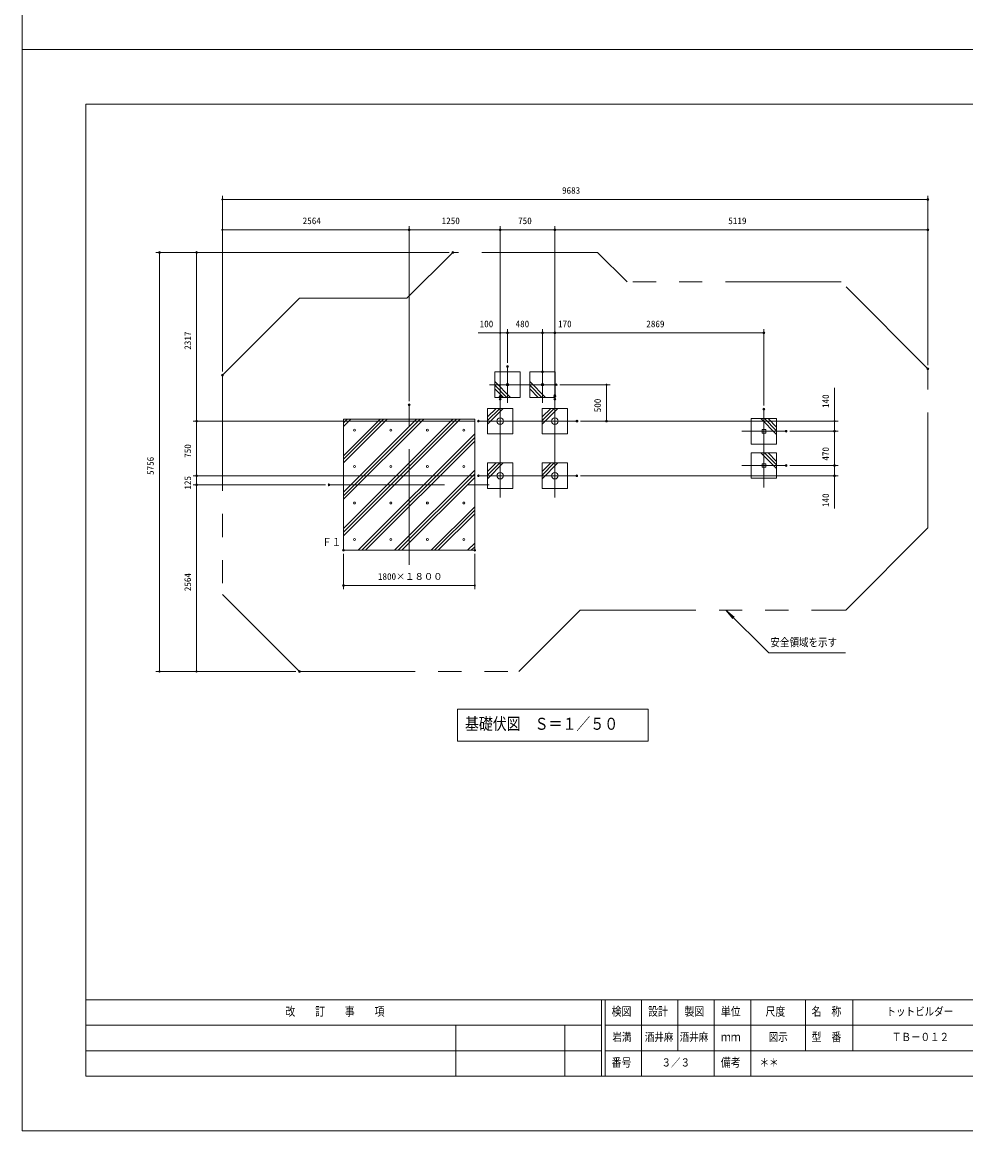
# Model space of a CAD drawing. Units: millimetres on the paper, scale 1:50. Extents: x 0 to 420, y -297 to 594.
# Drawn here: x 0 to 259, y -297 to 7.5 of the extents above; entities that cross this region are included whole.
import ezdxf
from ezdxf.enums import TextEntityAlignment as Align

# ---------------------------------------------------------------- set-up
doc = ezdxf.new("R2010")
doc.units = ezdxf.units.MM
doc.header["$PDMODE"] = 32
doc.header["$PDSIZE"] = 0.5
doc.linetypes.add('USER2', pattern=[50.8, 31.75, -6.35, 6.35, -6.35])
doc.linetypes.add('USER3', pattern=[63.5, 31.75, -6.35, 6.35, -6.35, 6.35, -6.35])
doc.layers.add('DEFPOINTS_3', color=7, linetype='Continuous', lineweight=9)
doc.layers.add('LY_1', color=7, linetype='Continuous', lineweight=18)
doc.styles.add('ＭＳ ゴシック', font='')
doc.styles.get('ＭＳ ゴシック').set_extended_font_data('MS Gothic')

# ---------------------------------------------------------------- blocks, each defined once
blk = doc.blocks.new('-004-_DOTSMALL')
at = {"color": 7, "linetype": 'Continuous', "lineweight": 9}
blk.add_circle((0, 0), 0.0625, dxfattribs=at)
blk.add_circle((0, 0), 0.0625, dxfattribs=at)

msp = doc.modelspace()

# ---------------------------------------------------------------- linework, layer by layer
at = {"layer": 'DEFPOINTS_3'}
for p, q in [((0, 297), (0, 0)), ((0, 0), (420, 0)), ((420, 0), (0, 0)), ((0, 0), (0, -297)), ((0, -297), (420, -297))]:
    msp.add_line(p, q, dxfattribs=at)
at = {"layer": 'LY_1', "lineweight": 9}
for p, q in [((17.5, -15), (17.5, -282)), ((402.5, -15), (17.5, -15)), ((136.722, -88.563), (129.722, -88.563)), ((129.722, -88.563), (129.722, -95.563)), ((136.722, -95.563), (136.722, -88.563)), ((146.322, -88.563), (139.322, -88.563)), ((139.322, -88.563), (139.322, -95.563)), ((146.322, -95.563), (146.322, -88.563)), ((129.722, -95.563), (136.722, -95.563)), ((139.322, -95.563), (146.322, -95.563)), ((127.722, -98.563), (127.722, -105.563)), ((134.722, -98.563), (127.722, -98.563)), ((134.722, -105.563), (134.722, -98.563)), ((142.722, -98.563), (142.722, -105.563)), ((149.722, -98.563), (142.722, -98.563)), ((149.722, -105.563), (149.722, -98.563)), ((124.222, -101.563), (88.222, -101.563)), ((88.222, -101.563), (88.222, -137.563)), ((124.222, -137.563), (124.222, -101.563)), ((200.102, -101.363), (200.102, -108.363)), ((207.102, -101.363), (200.102, -101.363)), ((207.102, -108.363), (207.102, -101.363)), ((127.722, -105.563), (134.722, -105.563)), ((142.722, -105.563), (149.722, -105.563)), ((204.102, -104.363), (203.102, -104.363)), ((203.102, -104.363), (203.102, -105.363)), ((203.102, -105.363), (204.102, -105.363)), ((204.102, -105.363), (204.102, -104.363)), ((200.102, -108.363), (207.102, -108.363)), ((200.102, -110.763), (200.102, -117.763)), ((207.102, -110.763), (200.102, -110.763)), ((207.102, -117.763), (207.102, -110.763)), ((127.722, -113.563), (127.722, -120.563)), ((134.722, -113.563), (127.722, -113.563)), ((134.722, -120.563), (134.722, -113.563)), ((142.722, -113.563), (142.722, -120.563)), ((149.722, -113.563), (142.722, -113.563)), ((149.722, -120.563), (149.722, -113.563)), ((204.102, -113.763), (203.102, -113.763)), ((203.102, -113.763), (203.102, -114.763)), ((203.102, -114.763), (204.102, -114.763)), ((204.102, -114.763), (204.102, -113.763)), ((200.102, -117.763), (207.102, -117.763)), ((127.722, -120.563), (134.722, -120.563)), ((142.722, -120.563), (149.722, -120.563)), ((88.222, -137.563), (124.222, -137.563)), ((17.5, -261), (402.5, -261)), ((159, -261), (159, -282)), ((160, -261), (160, -282)), ((170, -261), (170, -275)), ((180, -261), (180, -275)), ((190, -261), (190, -282)), ((200, -261), (200, -275)), ((215, -261), (215, -275)), ((215, -268), (332.5, -268)), ((160, -275), (402.5, -275)), ((200, -275), (200, -282)), ((17.5, -282), (402.5, -282))]:
    msp.add_line(p, q, dxfattribs=at)
at = {"layer": 'LY_1'}
for p, q in [((54.95, -88.473), (54.95, -40.175)), ((54.95, -41.175), (248.602, -41.175)), ((248.602, -86.675), (248.602, -40.175)), ((54.95, -88.473), (54.95, -48.519)), ((106.222, -96.563), (106.222, -48.519)), ((131.222, -95.063), (131.222, -48.519)), ((146.222, -95.063), (146.222, -48.519)), ((248.602, -86.675), (248.602, -48.519)), ((54.95, -49.519), (106.222, -49.519)), ((106.222, -49.519), (131.222, -49.519)), ((131.222, -49.519), (146.222, -49.519)), ((146.222, -49.519), (248.602, -49.519)), ((117.191, -55.723), (36.667, -55.723)), ((37.667, -170.835), (37.667, -55.723)), ((117.191, -55.723), (46.896, -55.723)), ((47.896, -102.063), (47.896, -55.723)), ((125.152, -77.836), (131.222, -77.836)), ((131.222, -94.269), (131.222, -76.836)), ((131.222, -77.836), (133.222, -77.836)), ((133.222, -86.063), (133.222, -76.836)), ((133.222, -77.836), (142.822, -77.836)), ((142.822, -87.563), (142.822, -76.836)), ((142.822, -77.836), (146.222, -77.836)), ((146.222, -94.269), (146.222, -76.836)), ((146.222, -77.836), (152.673, -77.836)), ((146.222, -77.836), (203.602, -77.836)), ((203.602, -97.777), (203.602, -76.836)), ((134.066, -95.563), (129.722, -91.219)), ((143.666, -95.563), (139.322, -91.219)), ((133.076, -95.563), (129.722, -92.209)), ((132.086, -95.563), (129.722, -93.199)), ((142.676, -95.563), (139.322, -92.209)), ((141.686, -95.563), (139.322, -93.199)), ((147.562, -92.063), (161.419, -92.063)), ((160.419, -92.063), (160.419, -102.063)), ((223.022, -92.887), (223.022, -102.063)), ((127.722, -100.927), (130.086, -98.563)), ((127.722, -101.917), (131.076, -98.563)), ((127.722, -102.907), (132.066, -98.563)), ((142.722, -100.927), (145.086, -98.563)), ((142.722, -101.917), (146.076, -98.563)), ((142.722, -102.907), (147.066, -98.563)), ((124.222, -102.063), (46.896, -102.063)), ((47.896, -117.063), (47.896, -102.063)), ((88.222, -102.563), (89.222, -101.563)), ((88.222, -103.553), (90.212, -101.563)), ((88.222, -112.563), (99.222, -101.563)), ((88.222, -111.573), (98.232, -101.563)), ((88.222, -113.553), (100.212, -101.563)), ((88.222, -122.563), (109.222, -101.563)), ((88.222, -121.573), (108.232, -101.563)), ((88.222, -123.553), (110.212, -101.563)), ((88.222, -132.563), (119.222, -101.563)), ((88.222, -131.573), (118.232, -101.563)), ((88.222, -133.553), (120.212, -101.563)), ((153.222, -102.063), (224.022, -102.063)), ((153.308, -102.063), (161.419, -102.063)), ((202.758, -101.363), (207.102, -105.707)), ((203.748, -101.363), (207.102, -104.717)), ((204.738, -101.363), (207.102, -103.727)), ((223.022, -102.063), (223.022, -104.863)), ((92.232, -137.563), (124.222, -105.573)), ((93.222, -137.563), (124.222, -106.563)), ((210.688, -104.863), (224.022, -104.863)), ((223.022, -104.863), (223.022, -114.263)), ((94.212, -137.563), (124.222, -107.553)), ((202.758, -110.763), (207.102, -115.107)), ((203.748, -110.763), (207.102, -114.117)), ((204.738, -110.763), (207.102, -113.127)), ((47.896, -117.063), (47.896, -115.313)), ((102.232, -137.563), (124.222, -115.573)), ((127.722, -115.927), (130.086, -113.563)), ((127.722, -116.917), (131.076, -113.563)), ((127.722, -117.907), (132.066, -113.563)), ((142.722, -115.927), (145.086, -113.563)), ((142.722, -116.917), (146.076, -113.563)), ((142.722, -117.907), (147.066, -113.563)), ((210.688, -114.263), (224.022, -114.263)), ((223.022, -114.263), (223.022, -117.063)), ((124.222, -117.063), (46.896, -117.063)), ((47.896, -119.563), (47.896, -117.063)), ((103.222, -137.563), (124.222, -116.563)), ((104.212, -137.563), (124.222, -117.553)), ((153.222, -117.063), (224.022, -117.063)), ((223.022, -117.063), (223.022, -126.092)), ((83.222, -119.563), (46.896, -119.563)), ((47.896, -170.835), (47.896, -119.563)), ((112.232, -137.563), (124.222, -125.573)), ((113.222, -137.563), (124.222, -126.563)), ((114.212, -137.563), (124.222, -127.553)), ((122.232, -137.563), (124.222, -135.573)), ((123.222, -137.563), (124.222, -136.563)), ((88.222, -138.563), (88.222, -148.221)), ((124.212, -137.563), (124.222, -137.553)), ((124.222, -138.563), (124.222, -148.221)), ((124.222, -147.221), (88.222, -147.221)), ((204.97, -165.754), (193.114, -153.954)), ((193.114, -153.954), (195.416, -155.877)), ((193.114, -153.954), (195.047, -156.247)), ((204.97, -165.754), (225.97, -165.754)), ((75.132, -170.835), (36.667, -170.835)), ((75.132, -170.835), (46.896, -170.835)), ((171.809, -181.191), (119.509, -181.191)), ((119.509, -181.191), (119.509, -189.991)), ((171.809, -189.991), (171.809, -181.191)), ((119.509, -189.991), (171.809, -189.991)), ((228, -261), (228, -275)), ((17.5, -268), (159, -268)), ((119, -268), (119, -282)), ((149, -268), (149, -282)), ((160, -268), (215, -268)), ((17.5, -275), (159, -275)), ((170, -275), (170, -282))]:
    msp.add_line(p, q, dxfattribs=at)
at = {"layer": 'LY_1', "linetype": 'USER3'}
for p, q in [((118.191, -55.723), (105.623, -68.291)), ((157.892, -55.723), (118.191, -55.723)), ((166.032, -63.863), (157.892, -55.723)), ((224.79, -63.863), (166.032, -63.863)), ((248.602, -87.675), (224.79, -63.863)), ((76.132, -68.291), (54.95, -89.473)), ((105.623, -68.291), (76.132, -68.291)), ((248.602, -131.451), (248.602, -87.675)), ((54.95, -89.473), (54.95, -149.653)), ((226.099, -153.954), (248.602, -131.451)), ((54.95, -149.653), (76.132, -170.835)), ((136.312, -170.835), (153.193, -153.954)), ((153.193, -153.954), (226.099, -153.954)), ((76.132, -170.835), (136.312, -170.835))]:
    msp.add_line(p, q, dxfattribs=at)
at = {"layer": 'LY_1', "linetype": 'USER2'}
for p, q in [((133.222, -97.063), (133.222, -87.063)), ((142.842, -97.063), (142.822, -87.063)), ((146.562, -92.063), (128.242, -92.063)), ((131.222, -123.063), (131.222, -96.063)), ((146.222, -123.063), (146.222, -96.063)), ((106.222, -141.563), (106.222, -97.563)), ((203.602, -98.777), (203.602, -120.349)), ((125.222, -102.063), (152.222, -102.063)), ((197.516, -104.863), (209.688, -104.863)), ((197.516, -114.263), (209.688, -114.263)), ((125.222, -117.063), (152.222, -117.063)), ((84.222, -119.563), (128.222, -119.563))]:
    msp.add_line(p, q, dxfattribs=at)
at = {"layer": 'LY_1', "lineweight": 9}
for centre, radius in [((133.222, -92.063), 0.34), ((142.832, -92.063), 0.34), ((131.222, -102.063), 0.891), ((146.222, -102.063), 0.891), ((91.222, -104.563), 0.272), ((101.222, -104.563), 0.272), ((111.222, -104.563), 0.272), ((121.222, -104.563), 0.272), ((91.222, -114.563), 0.272), ((101.222, -114.563), 0.272), ((111.222, -114.563), 0.272), ((121.222, -114.563), 0.272), ((131.222, -117.063), 0.891), ((146.222, -117.063), 0.891), ((91.222, -124.563), 0.272), ((101.222, -124.563), 0.272), ((111.222, -124.563), 0.272), ((121.222, -124.563), 0.272), ((91.222, -134.563), 0.272), ((101.222, -134.563), 0.272), ((111.222, -134.563), 0.272), ((121.222, -134.563), 0.272)]:
    msp.add_circle(centre, radius, dxfattribs=at)
at = {"layer": 'LY_1'}
for p in [(248.602, -41.175), (106.222, -49.519), (131.222, -49.519), (146.222, -49.519), (248.602, -49.519), (37.667, -55.723), (47.896, -55.723), (118.191, -55.723), (118.191, -55.723), (133.222, -77.836), (142.822, -77.836), (146.222, -77.836), (203.602, -77.836), (133.222, -87.063), (133.222, -87.063), (248.602, -87.675), (248.602, -87.675), (54.95, -89.473), (54.95, -89.473), (142.822, -88.563), (142.822, -88.563), (146.562, -92.063), (106.222, -97.563), (106.222, -97.563), (131.222, -95.269), (131.222, -96.063), (131.222, -96.063), (146.222, -95.063), (146.222, -95.269), (146.222, -96.063), (146.222, -96.063), (203.602, -98.777), (47.896, -102.063), (125.222, -102.063), (125.222, -102.063), (152.222, -102.063), (152.308, -102.063), (160.419, -102.063), (209.688, -104.863), (209.688, -104.863), (223.022, -104.863), (209.688, -114.263), (209.688, -114.263), (223.022, -114.263), (47.896, -117.063), (125.222, -117.063), (125.222, -117.063), (152.222, -117.063), (223.022, -117.063), (47.896, -119.563), (84.222, -119.563), (84.222, -119.563), (88.222, -137.563), (124.222, -137.563), (88.222, -147.221), (76.132, -170.835), (76.132, -170.835)]:
    msp.add_point(p, dxfattribs=at)

# ---------------------------------------------------------------- block references
at = {"layer": 'LY_1', "xscale": 2.32, "yscale": 2.32}
for p, rotation in [((54.95, -41.175), 180), ((54.95, -49.519), 180), ((106.222, -49.519), 180), ((131.222, -49.519), 180), ((146.222, -49.519), 180), ((37.667, -55.723), 90), ((47.896, -55.723), 90), ((131.222, -77.836), 180), ((133.222, -77.836), 180), ((142.822, -77.836), 180), ((146.222, -77.836), 180), ((160.419, -92.063), 90), ((47.896, -102.063), 270), ((47.896, -102.063), 90), ((160.419, -102.063), 270), ((223.022, -102.063), 90), ((223.022, -104.863), 270), ((223.022, -104.863), 90), ((223.022, -114.263), 270), ((223.022, -114.263), 90), ((47.896, -117.063), 270), ((47.896, -117.063), 90), ((223.022, -117.063), 270), ((47.896, -119.563), 270), ((47.896, -119.563), 90), ((88.222, -147.221), 180), ((37.667, -170.835), 270), ((47.896, -170.835), 270)]:
    msp.add_blockref('-004-_DOTSMALL', p, dxfattribs=dict(at, rotation=rotation))
for p in [(248.602, -41.175), (106.222, -49.519), (131.222, -49.519), (146.222, -49.519), (248.602, -49.519), (133.222, -77.836), (142.822, -77.836), (146.222, -77.836), (203.602, -77.836), (124.222, -147.221)]:
    msp.add_blockref('-004-_DOTSMALL', p, dxfattribs=at)

# ---------------------------------------------------------------- texts
at = {"layer": 'LY_1', "style": 'ＭＳ ゴシック'}
for s, p in [('9683', (148.193, -40.175)), ('2564', (77.003, -48.519)), ('1250', (115.145, -48.519)), ('750', (136.137, -48.519)), ('5119', (193.833, -48.519)), ('100', (125.58, -76.836)), ('480', (135.437, -76.836)), ('170', (147.094, -76.836)), ('2869', (171.329, -76.836)), ('1800×１８００', (97.651, -146.221))]:
    msp.add_text(s, height=1.833, dxfattribs=at).set_placement(p, align=Align.BOTTOM_LEFT)
for s, p in [('2317', (46.896, -82.465)), ('500', (159.419, -99.646)), ('140', (222.022, -98.466)), ('750', (46.896, -112.148)), ('470', (222.022, -112.925)), ('5756', (36.667, -116.862)), ('125', (46.896, -120.896)), ('140', (222.022, -125.671)), ('2564', (46.896, -148.782))]:
    msp.add_text(s, height=1.833, rotation=90, dxfattribs=at).set_placement(p, align=Align.BOTTOM_LEFT)
at = {"layer": 'LY_1', "style": 'ＭＳ ゴシック', "width": 0.85}
for s, height, p in [('Ｆ１', 2.199, (82.365, -137.074)), ('安全領域を示す', 2.199, (205.386, -164.604)), ('基礎伏図\u3000Ｓ＝１／５０', 3.299, (121.534, -187.841)), ('改\u3000\u3000訂\u3000\u3000事\u3000\u3000項', 2.346, (72.25, -266.1)), ('検図', 2.346, (161.8, -266.1)), ('設計', 2.346, (171.8, -266.1)), ('製図', 2.346, (181.8, -266.1)), ('単位', 2.346, (191.8, -266.1)), ('尺度', 2.346, (204.05, -266.1)), ('名\u3000称', 2.346, (216.7, -266.1)), ('トットビルダー', 2.199, (237.25, -266)), ('岩満', 2.199, (162, -273)), ('酒井麻', 2.199, (170.917, -273)), ('酒井麻', 2.199, (180.5, -273)), ('ｍｍ', 2.346, (191.8, -273.1)), ('図示', 2.199, (204.917, -273)), ('型\u3000番', 2.346, (216.7, -273.1)), ('ＴＢ－０１２', 2.199, (238.75, -273)), ('番号', 2.346, (161.8, -280.1)), ('３／３', 2.199, (175.5, -280)), ('備考', 2.346, (191.8, -280.1)), ('＊＊', 2.199, (202.417, -280))]:
    msp.add_text(s, height=height, dxfattribs=at).set_placement(p, align=Align.BOTTOM_LEFT)

doc.saveas('drawing.dxf')
